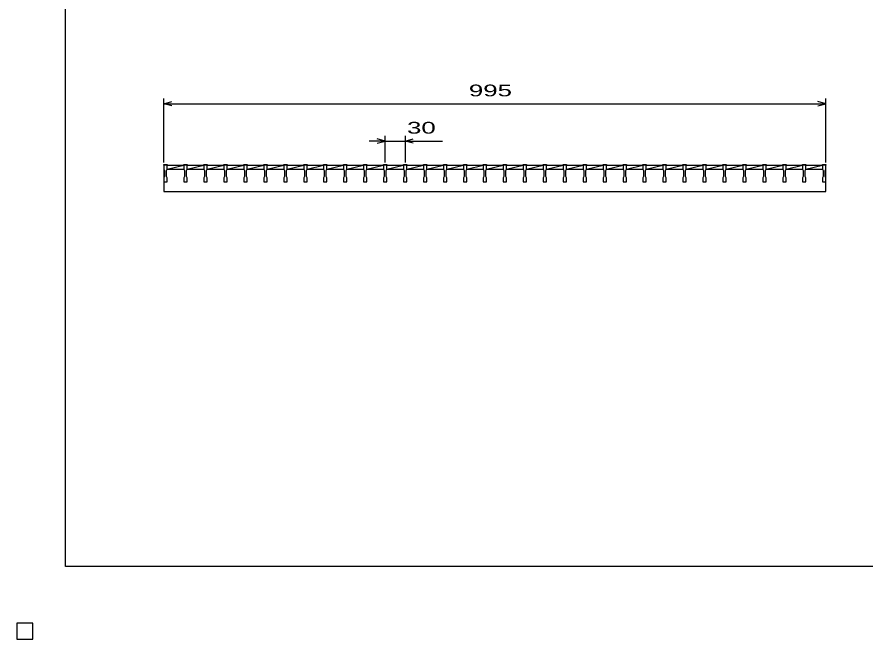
# Model space of a CAD drawing. Units: millimetres, scale not verified. Extents: x -1456 to 1385, y -1026 to 843.
# Drawn here: x -1456 to -181, y -1026 to -92 of the extents above; entities that cross this region are included whole.
import ezdxf
from ezdxf.enums import TextEntityAlignment as Align

# ---------------------------------------------------------------- set-up
doc = ezdxf.new("R2010")
doc.units = ezdxf.units.MM
doc.header["$LTSCALE"] = 8
for name, color, linetype, lineweight in [('0_2', 150, 'Continuous', 25), ('16', 3, 'Continuous', 25), ('22', 4, 'Continuous', 25), ('24', 2, 'Continuous', 25), ('32', 4, 'Continuous', 25)]:
    doc.layers.add(name, color=color, linetype=linetype, lineweight=lineweight)
doc.styles.add('ベクトル', font='')
doc.styles.get('ベクトル').set_extended_font_data('ベクトル')

msp = doc.modelspace()

# ---------------------------------------------------------------- linework, layer by layer
at = {"layer": '0_2'}
for p, q in [((-1383.2, -917.2), (-1383.2, 842.8)), ((1384.8, -917.2), (-1383.2, -917.2)), ((-1432, -1002), (-1456, -1002)), ((-1456, -1002), (-1456, -1026)), ((-1432, -1002), (-1456, -1002)), ((-1456, -1002), (-1456, -1026)), ((-1432, -1002), (-1456, -1002)), ((-1456, -1002), (-1456, -1026)), ((-1432, -1002), (-1456, -1002)), ((-1456, -1002), (-1456, -1026)), ((-1432, -1002), (-1456, -1002)), ((-1456, -1002), (-1456, -1026)), ((-1432, -1026), (-1432, -1002)), ((-1432, -1026), (-1432, -1002)), ((-1432, -1026), (-1432, -1002)), ((-1432, -1026), (-1432, -1002)), ((-1432, -1026), (-1432, -1002)), ((-1456, -1026), (-1432, -1026)), ((-1456, -1026), (-1432, -1026)), ((-1456, -1026), (-1432, -1026)), ((-1456, -1026), (-1432, -1026)), ((-1456, -1026), (-1432, -1026))]:
    msp.add_line(p, q, dxfattribs=at)
at = {"layer": '16'}
for p, q in [((-1235, -314), (-1235, -313.3)), ((-1235, -313.3), (-1230, -313.3)), ((-1235, -314), (-1235, -320)), ((-1230, -314), (-1235, -314)), ((-1235, -314), (-1235, -354)), ((-1230, -313.3), (-1230, -314)), ((-1230, -320), (-1230, -314)), ((-1230, -314), (-1205, -314)), ((-1230, -320), (-1205, -314)), ((-1205, -314), (-1205, -313.3)), ((-1205, -313.3), (-1200, -313.3)), ((-1205, -314), (-1205, -320)), ((-1200, -314), (-1205, -314)), ((-1200, -313.3), (-1200, -314)), ((-1200, -320), (-1200, -314)), ((-1200, -314), (-1175, -314)), ((-1200, -320), (-1175, -314)), ((-1175, -314), (-1175, -313.3)), ((-1175, -313.3), (-1170, -313.3)), ((-1175, -314), (-1175, -320)), ((-1170, -314), (-1175, -314)), ((-1170, -313.3), (-1170, -314)), ((-1170, -320), (-1170, -314)), ((-1170, -314), (-1145, -314)), ((-1170, -320), (-1145, -314)), ((-1145, -314), (-1145, -313.3)), ((-1145, -313.3), (-1140, -313.3)), ((-1145, -314), (-1145, -320)), ((-1140, -314), (-1145, -314)), ((-1140, -313.3), (-1140, -314)), ((-1140, -320), (-1140, -314)), ((-1140, -314), (-1115, -314)), ((-1140, -320), (-1115, -314)), ((-1115, -314), (-1115, -313.3)), ((-1115, -313.3), (-1110, -313.3)), ((-1115, -314), (-1115, -320)), ((-1110, -314), (-1115, -314)), ((-1110, -313.3), (-1110, -314)), ((-1110, -320), (-1110, -314)), ((-1110, -314), (-1085, -314)), ((-1110, -320), (-1085, -314)), ((-1085, -314), (-1085, -313.3)), ((-1085, -313.3), (-1080, -313.3)), ((-1085, -314), (-1085, -320)), ((-1080, -314), (-1085, -314)), ((-1080, -313.3), (-1080, -314)), ((-1080, -320), (-1080, -314)), ((-1080, -314), (-1055, -314)), ((-1080, -320), (-1055, -314)), ((-1055, -314), (-1055, -313.3)), ((-1055, -313.3), (-1050, -313.3)), ((-1055, -314), (-1055, -320)), ((-1050, -314), (-1055, -314)), ((-1050, -313.3), (-1050, -314)), ((-1050, -320), (-1050, -314)), ((-1050, -314), (-1025, -314)), ((-1050, -320), (-1025, -314)), ((-1025, -314), (-1025, -313.3)), ((-1025, -313.3), (-1020, -313.3)), ((-1025, -314), (-1025, -320)), ((-1020, -314), (-1025, -314)), ((-1020, -313.3), (-1020, -314)), ((-1020, -320), (-1020, -314)), ((-1020, -314), (-995, -314)), ((-1020, -320), (-995, -314)), ((-995, -314), (-995, -313.3)), ((-995, -313.3), (-990, -313.3)), ((-995, -314), (-995, -320)), ((-990, -314), (-995, -314)), ((-990, -313.3), (-990, -314)), ((-990, -320), (-990, -314)), ((-990, -314), (-965, -314)), ((-990, -320), (-965, -314)), ((-965, -314), (-965, -313.3)), ((-965, -313.3), (-960, -313.3)), ((-965, -314), (-965, -320)), ((-960, -314), (-965, -314)), ((-960, -313.3), (-960, -314)), ((-960, -320), (-960, -314)), ((-960, -314), (-935, -314)), ((-960, -320), (-935, -314)), ((-935, -314), (-935, -313.3)), ((-935, -313.3), (-930, -313.3)), ((-935, -314), (-935, -320)), ((-930, -314), (-935, -314)), ((-930, -313.3), (-930, -314)), ((-930, -320), (-930, -314)), ((-930, -314), (-905, -314)), ((-930, -320), (-905, -314)), ((-905, -314), (-905, -313.3)), ((-905, -313.3), (-900, -313.3)), ((-905, -314), (-905, -320)), ((-900, -314), (-905, -314)), ((-900, -313.3), (-900, -314)), ((-900, -320), (-900, -314)), ((-900, -314), (-875, -314)), ((-900, -320), (-875, -314)), ((-875, -314), (-875, -313.3)), ((-875, -313.3), (-870, -313.3)), ((-875, -314), (-875, -320)), ((-870, -314), (-875, -314)), ((-870, -313.3), (-870, -314)), ((-870, -320), (-870, -314)), ((-870, -314), (-845, -314)), ((-870, -320), (-845, -314)), ((-845, -314), (-845, -313.3)), ((-845, -313.3), (-840, -313.3)), ((-845, -314), (-845, -320)), ((-840, -314), (-845, -314)), ((-840, -313.3), (-840, -314)), ((-840, -320), (-840, -314)), ((-840, -314), (-815, -314)), ((-840, -320), (-815, -314)), ((-815, -314), (-815, -313.3)), ((-815, -313.3), (-810, -313.3)), ((-815, -314), (-815, -320)), ((-810, -314), (-815, -314)), ((-810, -313.3), (-810, -314)), ((-810, -320), (-810, -314)), ((-810, -314), (-785, -314)), ((-810, -320), (-785, -314)), ((-785, -314), (-785, -313.3)), ((-785, -313.3), (-780, -313.3)), ((-785, -314), (-785, -320)), ((-780, -314), (-785, -314)), ((-780, -313.3), (-780, -314)), ((-780, -320), (-780, -314)), ((-780, -314), (-755, -314)), ((-780, -320), (-755, -314)), ((-755, -314), (-755, -313.3)), ((-755, -313.3), (-750, -313.3)), ((-755, -314), (-755, -320)), ((-750, -314), (-755, -314)), ((-750, -313.3), (-750, -314)), ((-750, -320), (-750, -314)), ((-750, -314), (-725, -314)), ((-750, -320), (-725, -314)), ((-725, -314), (-725, -313.3)), ((-725, -313.3), (-720, -313.3)), ((-725, -314), (-725, -320)), ((-720, -314), (-725, -314)), ((-720, -313.3), (-720, -314)), ((-720, -320), (-720, -314)), ((-720, -314), (-695, -314)), ((-720, -320), (-695, -314)), ((-695, -314), (-695, -313.3)), ((-695, -313.3), (-690, -313.3)), ((-695, -314), (-695, -320)), ((-690, -314), (-695, -314)), ((-690, -313.3), (-690, -314)), ((-690, -320), (-690, -314)), ((-690, -314), (-665, -314)), ((-690, -320), (-665, -314)), ((-665, -314), (-665, -313.3)), ((-665, -313.3), (-660, -313.3)), ((-665, -314), (-665, -320)), ((-660, -314), (-665, -314)), ((-660, -313.3), (-660, -314)), ((-660, -320), (-660, -314)), ((-660, -314), (-635, -314)), ((-660, -320), (-635, -314)), ((-635, -314), (-635, -313.3)), ((-635, -313.3), (-630, -313.3)), ((-635, -314), (-635, -320)), ((-630, -314), (-635, -314)), ((-630, -313.3), (-630, -314)), ((-630, -320), (-630, -314)), ((-630, -314), (-605, -314)), ((-630, -320), (-605, -314)), ((-605, -314), (-605, -313.3)), ((-605, -313.3), (-600, -313.3)), ((-605, -314), (-605, -320)), ((-600, -314), (-605, -314)), ((-600, -313.3), (-600, -314)), ((-600, -320), (-600, -314)), ((-600, -314), (-575, -314)), ((-600, -320), (-575, -314)), ((-575, -314), (-575, -313.3)), ((-575, -313.3), (-570, -313.3)), ((-575, -314), (-575, -320)), ((-570, -314), (-575, -314)), ((-570, -313.3), (-570, -314)), ((-570, -320), (-570, -314)), ((-570, -314), (-545, -314)), ((-570, -320), (-545, -314)), ((-545, -314), (-545, -313.3)), ((-545, -313.3), (-540, -313.3)), ((-545, -314), (-545, -320)), ((-540, -314), (-545, -314)), ((-540, -313.3), (-540, -314)), ((-540, -320), (-540, -314)), ((-540, -314), (-515, -314)), ((-540, -320), (-515, -314)), ((-515, -314), (-515, -313.3)), ((-515, -313.3), (-510, -313.3)), ((-515, -314), (-515, -320)), ((-510, -314), (-515, -314)), ((-510, -313.3), (-510, -314)), ((-510, -320), (-510, -314)), ((-510, -314), (-485, -314)), ((-510, -320), (-485, -314)), ((-485, -314), (-485, -313.3)), ((-485, -313.3), (-480, -313.3)), ((-485, -314), (-485, -320)), ((-480, -314), (-485, -314)), ((-480, -313.3), (-480, -314)), ((-480, -320), (-480, -314)), ((-480, -314), (-455, -314)), ((-480, -320), (-455, -314)), ((-455, -314), (-455, -313.3)), ((-455, -313.3), (-450, -313.3)), ((-455, -314), (-455, -320)), ((-450, -314), (-455, -314)), ((-450, -313.3), (-450, -314)), ((-450, -320), (-450, -314)), ((-450, -314), (-425, -314)), ((-450, -320), (-425, -314)), ((-425, -314), (-425, -313.3)), ((-425, -313.3), (-420, -313.3)), ((-425, -314), (-425, -320)), ((-420, -314), (-425, -314)), ((-420, -313.3), (-420, -314)), ((-420, -320), (-420, -314)), ((-420, -314), (-395, -314)), ((-420, -320), (-395, -314)), ((-395, -314), (-395, -313.3)), ((-395, -313.3), (-390, -313.3)), ((-395, -314), (-395, -320)), ((-390, -314), (-395, -314)), ((-390, -313.3), (-390, -314)), ((-390, -320), (-390, -314)), ((-390, -314), (-365, -314)), ((-390, -320), (-365, -314)), ((-365, -314), (-365, -313.3)), ((-365, -313.3), (-360, -313.3)), ((-365, -314), (-365, -320)), ((-360, -314), (-365, -314)), ((-360, -313.3), (-360, -314)), ((-360, -320), (-360, -314)), ((-360, -314), (-335, -314)), ((-360, -320), (-335, -314)), ((-335, -314), (-335, -313.3)), ((-335, -313.3), (-330, -313.3)), ((-335, -314), (-335, -320)), ((-330, -314), (-335, -314)), ((-330, -313.3), (-330, -314)), ((-330, -320), (-330, -314)), ((-330, -314), (-305, -314)), ((-330, -320), (-305, -314)), ((-305, -314), (-305, -313.3)), ((-305, -313.3), (-300, -313.3)), ((-305, -314), (-305, -320)), ((-300, -314), (-305, -314)), ((-300, -313.3), (-300, -314)), ((-300, -320), (-300, -314)), ((-300, -314), (-275, -314)), ((-300, -320), (-275, -314)), ((-275, -314), (-275, -313.3)), ((-275, -313.3), (-270, -313.3)), ((-275, -314), (-275, -320)), ((-270, -314), (-275, -314)), ((-270, -313.3), (-270, -314)), ((-270, -320), (-270, -314)), ((-270, -314), (-245, -314)), ((-270, -320), (-245, -314)), ((-245, -314), (-245, -313.3)), ((-245, -313.3), (-240, -313.3)), ((-245, -314), (-245, -320)), ((-240, -314), (-245, -314)), ((-240, -313.3), (-240, -314)), ((-240, -320), (-240, -314)), ((-240, -354), (-240, -314)), ((-1235, -320), (-1234, -322)), ((-1234, -331), (-1235, -333)), ((-1234, -322), (-1234, -331)), ((-1231, -322), (-1230, -320)), ((-1231, -331), (-1231, -322)), ((-1230, -333), (-1231, -331)), ((-1230, -320), (-1205, -320)), ((-1205, -320), (-1204, -322)), ((-1204, -331), (-1205, -333)), ((-1204, -322), (-1204, -331)), ((-1201, -322), (-1200, -320)), ((-1201, -331), (-1201, -322)), ((-1200, -333), (-1201, -331)), ((-1200, -320), (-1175, -320)), ((-1175, -320), (-1174, -322)), ((-1174, -331), (-1175, -333)), ((-1174, -322), (-1174, -331)), ((-1171, -322), (-1170, -320)), ((-1171, -331), (-1171, -322)), ((-1170, -333), (-1171, -331)), ((-1170, -320), (-1145, -320)), ((-1145, -320), (-1144, -322)), ((-1144, -331), (-1145, -333)), ((-1144, -322), (-1144, -331)), ((-1141, -322), (-1140, -320)), ((-1141, -331), (-1141, -322)), ((-1140, -333), (-1141, -331)), ((-1140, -320), (-1115, -320)), ((-1115, -320), (-1114, -322)), ((-1114, -331), (-1115, -333)), ((-1114, -322), (-1114, -331)), ((-1111, -322), (-1110, -320)), ((-1111, -331), (-1111, -322)), ((-1110, -333), (-1111, -331)), ((-1110, -320), (-1085, -320)), ((-1085, -320), (-1084, -322)), ((-1084, -331), (-1085, -333)), ((-1084, -322), (-1084, -331)), ((-1081, -322), (-1080, -320)), ((-1081, -331), (-1081, -322)), ((-1080, -333), (-1081, -331)), ((-1080, -320), (-1055, -320)), ((-1055, -320), (-1054, -322)), ((-1054, -331), (-1055, -333)), ((-1054, -322), (-1054, -331)), ((-1051, -322), (-1050, -320)), ((-1051, -331), (-1051, -322)), ((-1050, -333), (-1051, -331)), ((-1050, -320), (-1025, -320)), ((-1025, -320), (-1024, -322)), ((-1024, -331), (-1025, -333)), ((-1024, -322), (-1024, -331)), ((-1021, -322), (-1020, -320)), ((-1021, -331), (-1021, -322)), ((-1020, -333), (-1021, -331)), ((-1020, -320), (-995, -320)), ((-995, -320), (-994, -322)), ((-994, -331), (-995, -333)), ((-994, -322), (-994, -331)), ((-991, -322), (-990, -320)), ((-991, -331), (-991, -322)), ((-990, -333), (-991, -331)), ((-990, -320), (-965, -320)), ((-965, -320), (-964, -322)), ((-964, -331), (-965, -333)), ((-964, -322), (-964, -331)), ((-961, -322), (-960, -320)), ((-961, -331), (-961, -322)), ((-960, -333), (-961, -331)), ((-960, -320), (-935, -320)), ((-935, -320), (-934, -322)), ((-934, -331), (-935, -333)), ((-934, -322), (-934, -331)), ((-931, -322), (-930, -320)), ((-931, -331), (-931, -322)), ((-930, -333), (-931, -331)), ((-930, -320), (-905, -320)), ((-905, -320), (-904, -322)), ((-904, -331), (-905, -333)), ((-904, -322), (-904, -331)), ((-901, -322), (-900, -320)), ((-901, -331), (-901, -322)), ((-900, -333), (-901, -331)), ((-900, -320), (-875, -320)), ((-875, -320), (-874, -322)), ((-874, -331), (-875, -333)), ((-874, -322), (-874, -331)), ((-871, -322), (-870, -320)), ((-871, -331), (-871, -322)), ((-870, -333), (-871, -331)), ((-870, -320), (-845, -320)), ((-845, -320), (-844, -322)), ((-844, -331), (-845, -333)), ((-844, -322), (-844, -331)), ((-841, -322), (-840, -320)), ((-841, -331), (-841, -322)), ((-840, -333), (-841, -331)), ((-840, -320), (-815, -320)), ((-815, -320), (-814, -322)), ((-814, -331), (-815, -333)), ((-814, -322), (-814, -331)), ((-811, -322), (-810, -320)), ((-811, -331), (-811, -322)), ((-810, -333), (-811, -331)), ((-810, -320), (-785, -320)), ((-785, -320), (-784, -322)), ((-784, -331), (-785, -333)), ((-784, -322), (-784, -331)), ((-781, -322), (-780, -320)), ((-781, -331), (-781, -322)), ((-780, -333), (-781, -331)), ((-780, -320), (-755, -320)), ((-755, -320), (-754, -322)), ((-754, -331), (-755, -333)), ((-754, -322), (-754, -331)), ((-751, -322), (-750, -320)), ((-751, -331), (-751, -322)), ((-750, -333), (-751, -331)), ((-750, -320), (-725, -320)), ((-725, -320), (-724, -322)), ((-724, -331), (-725, -333)), ((-724, -322), (-724, -331)), ((-721, -322), (-720, -320)), ((-721, -331), (-721, -322)), ((-720, -333), (-721, -331)), ((-720, -320), (-695, -320)), ((-695, -320), (-694, -322)), ((-694, -331), (-695, -333)), ((-694, -322), (-694, -331)), ((-691, -322), (-690, -320)), ((-691, -331), (-691, -322)), ((-690, -333), (-691, -331)), ((-690, -320), (-665, -320)), ((-665, -320), (-664, -322)), ((-664, -331), (-665, -333)), ((-664, -322), (-664, -331)), ((-661, -322), (-660, -320)), ((-661, -331), (-661, -322)), ((-660, -333), (-661, -331)), ((-660, -320), (-635, -320)), ((-635, -320), (-634, -322)), ((-634, -331), (-635, -333)), ((-634, -322), (-634, -331)), ((-631, -322), (-630, -320)), ((-631, -331), (-631, -322)), ((-630, -333), (-631, -331)), ((-630, -320), (-605, -320)), ((-605, -320), (-604, -322)), ((-604, -331), (-605, -333)), ((-604, -322), (-604, -331)), ((-601, -322), (-600, -320)), ((-601, -331), (-601, -322)), ((-600, -333), (-601, -331)), ((-600, -320), (-575, -320)), ((-575, -320), (-574, -322)), ((-574, -331), (-575, -333)), ((-574, -322), (-574, -331)), ((-571, -322), (-570, -320)), ((-571, -331), (-571, -322)), ((-570, -333), (-571, -331)), ((-570, -320), (-545, -320)), ((-545, -320), (-544, -322)), ((-544, -331), (-545, -333)), ((-544, -322), (-544, -331)), ((-541, -322), (-540, -320)), ((-541, -331), (-541, -322)), ((-540, -333), (-541, -331)), ((-540, -320), (-515, -320)), ((-515, -320), (-514, -322)), ((-514, -331), (-515, -333)), ((-514, -322), (-514, -331)), ((-511, -322), (-510, -320)), ((-511, -331), (-511, -322)), ((-510, -333), (-511, -331)), ((-510, -320), (-485, -320)), ((-485, -320), (-484, -322)), ((-484, -331), (-485, -333)), ((-484, -322), (-484, -331)), ((-481, -322), (-480, -320)), ((-481, -331), (-481, -322)), ((-480, -333), (-481, -331)), ((-480, -320), (-455, -320)), ((-455, -320), (-454, -322)), ((-454, -331), (-455, -333)), ((-454, -322), (-454, -331)), ((-451, -322), (-450, -320)), ((-451, -331), (-451, -322)), ((-450, -333), (-451, -331)), ((-450, -320), (-425, -320)), ((-425, -320), (-424, -322)), ((-424, -331), (-425, -333)), ((-424, -322), (-424, -331)), ((-421, -322), (-420, -320)), ((-421, -331), (-421, -322)), ((-420, -333), (-421, -331)), ((-420, -320), (-395, -320)), ((-395, -320), (-394, -322)), ((-394, -331), (-395, -333)), ((-394, -322), (-394, -331)), ((-391, -322), (-390, -320)), ((-391, -331), (-391, -322)), ((-390, -333), (-391, -331)), ((-390, -320), (-365, -320)), ((-365, -320), (-364, -322)), ((-364, -331), (-365, -333)), ((-364, -322), (-364, -331)), ((-361, -322), (-360, -320)), ((-361, -331), (-361, -322)), ((-360, -333), (-361, -331)), ((-360, -320), (-335, -320)), ((-335, -320), (-334, -322)), ((-334, -331), (-335, -333)), ((-334, -322), (-334, -331)), ((-331, -322), (-330, -320)), ((-331, -331), (-331, -322)), ((-330, -333), (-331, -331)), ((-330, -320), (-305, -320)), ((-305, -320), (-304, -322)), ((-304, -331), (-305, -333)), ((-304, -322), (-304, -331)), ((-301, -322), (-300, -320)), ((-301, -331), (-301, -322)), ((-300, -333), (-301, -331)), ((-300, -320), (-275, -320)), ((-275, -320), (-274, -322)), ((-274, -331), (-275, -333)), ((-274, -322), (-274, -331)), ((-271, -322), (-270, -320)), ((-271, -331), (-271, -322)), ((-270, -333), (-271, -331)), ((-270, -320), (-245, -320)), ((-245, -320), (-244, -322)), ((-244, -331), (-245, -333)), ((-244, -322), (-244, -331)), ((-241, -322), (-240, -320)), ((-241, -331), (-241, -322)), ((-240, -333), (-241, -331)), ((-1235, -333), (-1235, -339)), ((-1235, -339), (-1230, -339)), ((-1230, -339), (-1230, -333)), ((-1205, -333), (-1205, -339)), ((-1205, -339), (-1200, -339)), ((-1200, -339), (-1200, -333)), ((-1175, -333), (-1175, -339)), ((-1175, -339), (-1170, -339)), ((-1170, -339), (-1170, -333)), ((-1145, -333), (-1145, -339)), ((-1145, -339), (-1140, -339)), ((-1140, -339), (-1140, -333)), ((-1115, -333), (-1115, -339)), ((-1115, -339), (-1110, -339)), ((-1110, -339), (-1110, -333)), ((-1085, -333), (-1085, -339)), ((-1085, -339), (-1080, -339)), ((-1080, -339), (-1080, -333)), ((-1055, -333), (-1055, -339)), ((-1055, -339), (-1050, -339)), ((-1050, -339), (-1050, -333)), ((-1025, -333), (-1025, -339)), ((-1025, -339), (-1020, -339)), ((-1020, -339), (-1020, -333)), ((-995, -333), (-995, -339)), ((-995, -339), (-990, -339)), ((-990, -339), (-990, -333)), ((-965, -333), (-965, -339)), ((-965, -339), (-960, -339)), ((-960, -339), (-960, -333)), ((-935, -333), (-935, -339)), ((-935, -339), (-930, -339)), ((-930, -339), (-930, -333)), ((-905, -333), (-905, -339)), ((-905, -339), (-900, -339)), ((-900, -339), (-900, -333)), ((-875, -333), (-875, -339)), ((-875, -339), (-870, -339)), ((-870, -339), (-870, -333)), ((-845, -333), (-845, -339)), ((-845, -339), (-840, -339)), ((-840, -339), (-840, -333)), ((-815, -333), (-815, -339)), ((-815, -339), (-810, -339)), ((-810, -339), (-810, -333)), ((-785, -333), (-785, -339)), ((-785, -339), (-780, -339)), ((-780, -339), (-780, -333)), ((-755, -333), (-755, -339)), ((-755, -339), (-750, -339)), ((-750, -339), (-750, -333)), ((-725, -333), (-725, -339)), ((-725, -339), (-720, -339)), ((-720, -339), (-720, -333)), ((-695, -333), (-695, -339)), ((-695, -339), (-690, -339)), ((-690, -339), (-690, -333)), ((-665, -333), (-665, -339)), ((-665, -339), (-660, -339)), ((-660, -339), (-660, -333)), ((-635, -333), (-635, -339)), ((-635, -339), (-630, -339)), ((-630, -339), (-630, -333)), ((-605, -333), (-605, -339)), ((-605, -339), (-600, -339)), ((-600, -339), (-600, -333)), ((-575, -333), (-575, -339)), ((-575, -339), (-570, -339)), ((-570, -339), (-570, -333)), ((-545, -333), (-545, -339)), ((-545, -339), (-540, -339)), ((-540, -339), (-540, -333)), ((-515, -333), (-515, -339)), ((-515, -339), (-510, -339)), ((-510, -339), (-510, -333)), ((-485, -333), (-485, -339)), ((-485, -339), (-480, -339)), ((-480, -339), (-480, -333)), ((-455, -333), (-455, -339)), ((-455, -339), (-450, -339)), ((-450, -339), (-450, -333)), ((-425, -333), (-425, -339)), ((-425, -339), (-420, -339)), ((-420, -339), (-420, -333)), ((-395, -333), (-395, -339)), ((-395, -339), (-390, -339)), ((-390, -339), (-390, -333)), ((-365, -333), (-365, -339)), ((-365, -339), (-360, -339)), ((-360, -339), (-360, -333)), ((-335, -333), (-335, -339)), ((-335, -339), (-330, -339)), ((-330, -339), (-330, -333)), ((-305, -333), (-305, -339)), ((-305, -339), (-300, -339)), ((-300, -339), (-300, -333)), ((-275, -333), (-275, -339)), ((-275, -339), (-270, -339)), ((-270, -339), (-270, -333)), ((-245, -333), (-245, -339)), ((-245, -339), (-240, -339)), ((-240, -339), (-240, -333)), ((-1235, -354), (-240, -354)), ((-1432, -1002), (-1456, -1002)), ((-1456, -1002), (-1456, -1026)), ((-1432, -1002), (-1456, -1002)), ((-1456, -1002), (-1456, -1026)), ((-1432, -1002), (-1456, -1002)), ((-1456, -1002), (-1456, -1026)), ((-1432, -1002), (-1456, -1002)), ((-1456, -1002), (-1456, -1026)), ((-1432, -1002), (-1456, -1002)), ((-1456, -1002), (-1456, -1026)), ((-1432, -1026), (-1432, -1002)), ((-1432, -1026), (-1432, -1002)), ((-1432, -1026), (-1432, -1002)), ((-1432, -1026), (-1432, -1002)), ((-1432, -1026), (-1432, -1002)), ((-1456, -1026), (-1432, -1026)), ((-1456, -1026), (-1432, -1026)), ((-1456, -1026), (-1432, -1026)), ((-1456, -1026), (-1432, -1026)), ((-1456, -1026), (-1432, -1026))]:
    msp.add_line(p, q, dxfattribs=at)
at = {"layer": '22'}
for p, q in [((-1235, -310), (-1235, -214)), ((-240, -310), (-240, -214)), ((-1235, -222), (-1223, -218.8)), ((-1223, -225.2), (-1235, -222)), ((-1235, -222), (-240, -222)), ((-240, -222), (-252, -218.8)), ((-252, -225.2), (-240, -222)), ((-902.5, -278), (-926.5, -278)), ((-902.5, -278), (-914.5, -274.8)), ((-914.5, -281.2), (-902.5, -278)), ((-902.5, -310), (-902.5, -270)), ((-902.5, -278), (-872.5, -278)), ((-872.5, -270), (-872.5, -310)), ((-872.5, -278), (-860.5, -274.8)), ((-860.5, -281.2), (-872.5, -278)), ((-872.5, -278), (-816.5, -278))]:
    msp.add_line(p, q, dxfattribs=at)
at = {"layer": '22', "color": 2}
for p, q in [((-1432, -1002), (-1456, -1002)), ((-1456, -1002), (-1456, -1026)), ((-1432, -1002), (-1456, -1002)), ((-1456, -1002), (-1456, -1026)), ((-1432, -1002), (-1456, -1002)), ((-1456, -1002), (-1456, -1026)), ((-1432, -1026), (-1432, -1002)), ((-1432, -1026), (-1432, -1002)), ((-1432, -1026), (-1432, -1002)), ((-1456, -1026), (-1432, -1026)), ((-1456, -1026), (-1432, -1026)), ((-1456, -1026), (-1432, -1026))]:
    msp.add_line(p, q, dxfattribs=at)
at = {"layer": '24', "color": 4}
for p, q in [((-1432, -1002), (-1456, -1002)), ((-1456, -1002), (-1456, -1026)), ((-1432, -1002), (-1456, -1002)), ((-1456, -1002), (-1456, -1026)), ((-1432, -1002), (-1456, -1002)), ((-1456, -1002), (-1456, -1026)), ((-1432, -1026), (-1432, -1002)), ((-1432, -1026), (-1432, -1002)), ((-1432, -1026), (-1432, -1002)), ((-1456, -1026), (-1432, -1026)), ((-1456, -1026), (-1432, -1026)), ((-1456, -1026), (-1432, -1026))]:
    msp.add_line(p, q, dxfattribs=at)
at = {"layer": '32'}
for p, q in [((-1432, -1002), (-1456, -1002)), ((-1456, -1002), (-1456, -1026)), ((-1432, -1002), (-1456, -1002)), ((-1456, -1002), (-1456, -1026)), ((-1432, -1002), (-1456, -1002)), ((-1456, -1002), (-1456, -1026)), ((-1432, -1002), (-1456, -1002)), ((-1456, -1002), (-1456, -1026)), ((-1432, -1002), (-1456, -1002)), ((-1456, -1002), (-1456, -1026)), ((-1432, -1026), (-1432, -1002)), ((-1432, -1026), (-1432, -1002)), ((-1432, -1026), (-1432, -1002)), ((-1432, -1026), (-1432, -1002)), ((-1432, -1026), (-1432, -1002)), ((-1456, -1026), (-1432, -1026)), ((-1456, -1026), (-1432, -1026)), ((-1456, -1026), (-1432, -1026)), ((-1456, -1026), (-1432, -1026)), ((-1456, -1026), (-1432, -1026))]:
    msp.add_line(p, q, dxfattribs=at)

# ---------------------------------------------------------------- texts
at = {"layer": '22', "color": 2, "style": 'ベクトル', "width": 1.65}
for s, p in [(' 995 ', (-787.5, -202)), (' 30 ', (-880.5, -258))]:
    msp.add_text(s, height=17.6, dxfattribs=at).set_placement(p, align=Align.MIDDLE_LEFT)

doc.saveas('drawing.dxf')
